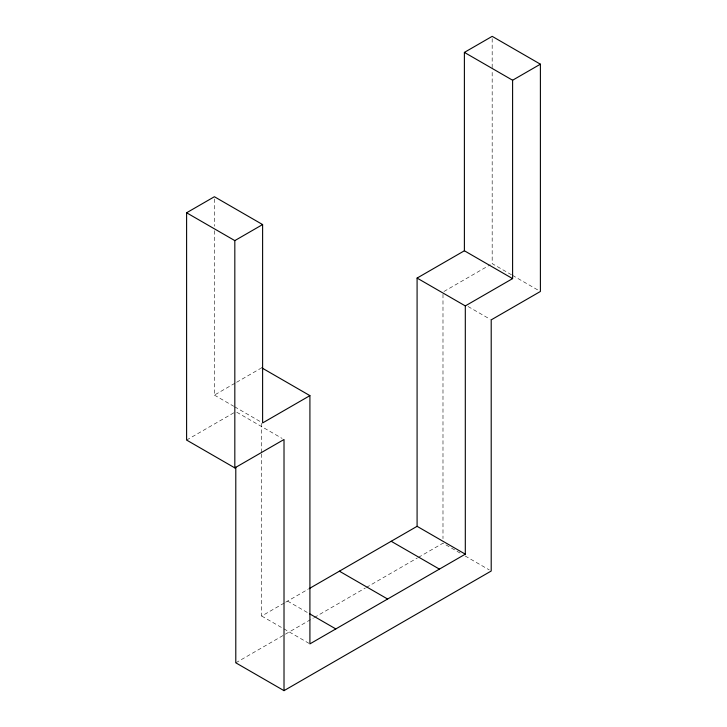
<?xml version="1.0" encoding="UTF-8"?>
<svg xmlns="http://www.w3.org/2000/svg" width="727" height="727" viewBox="0 0 727 727"><rect width="100%" height="100%" fill="white"/><g stroke="black" fill="none" stroke-linecap="round" stroke-linejoin="round"><path stroke-width="0.55" stroke-dasharray="3.63 2.73" d="M214.401 230.732L214.401 395.097L235.63 382.838M236.593 382.284L260.729 368.353M186.603 440.062L233.867 412.772M443.952 291.482L490.252 264.755M261.693 453.948L261.693 616.042L284.711 602.756M285.675 602.201L308.121 589.243M235.793 662.815L313.373 618.023M314.355 617.459L365.417 587.979M366.399 587.407L417.462 557.927M418.443 557.364L442.988 543.187L461.318 553.765M511.463 274.77L492.179 263.637L492.179 70.274M512.435 275.333L538.471 290.364M468.061 306.512L490.243 319.317M214.401 395.097L233.685 406.239M234.648 406.793L260.684 421.824M236.757 412.218L282.076 438.39M465.171 555.991L489.28 569.913M287.592 601.093L308.811 613.343M261.693 616.042L282.903 628.292M283.875 628.846L308.948 643.322M492.179 38.613L492.179 69.147M442.988 294.299L442.988 538.662M261.693 423.341L261.693 452.812M214.401 198.989L214.401 226.197"/><path stroke-width="1.09" d="M235.793 467.097L235.793 662.815L284.012 690.65L284.012 439.499L234.821 467.897L186.603 440.062L186.603 212.775L214.401 196.726L262.611 224.561L262.611 422.941L309.911 395.633L309.911 643.886L465.307 554.165L465.307 305.913L417.089 278.077L417.089 526.321L309.093 588.679M464.389 52.399L512.599 80.234L512.599 278.614L464.389 250.77L464.389 52.399L492.179 36.35L540.397 64.185L540.397 291.472L491.207 319.871L491.207 571.022L284.012 690.65M186.603 212.775L234.821 240.61L262.611 224.561M512.599 80.234L540.397 64.185M417.089 278.077L464.389 250.77M465.307 305.913L512.599 278.614M261.693 367.798L309.911 395.633M417.089 526.321L465.307 554.165M391.19 541.279L439.408 569.114M339.391 571.186L387.609 599.021M309.775 613.897L335.81 628.928M234.821 240.61L234.821 467.897"/></g></svg>
